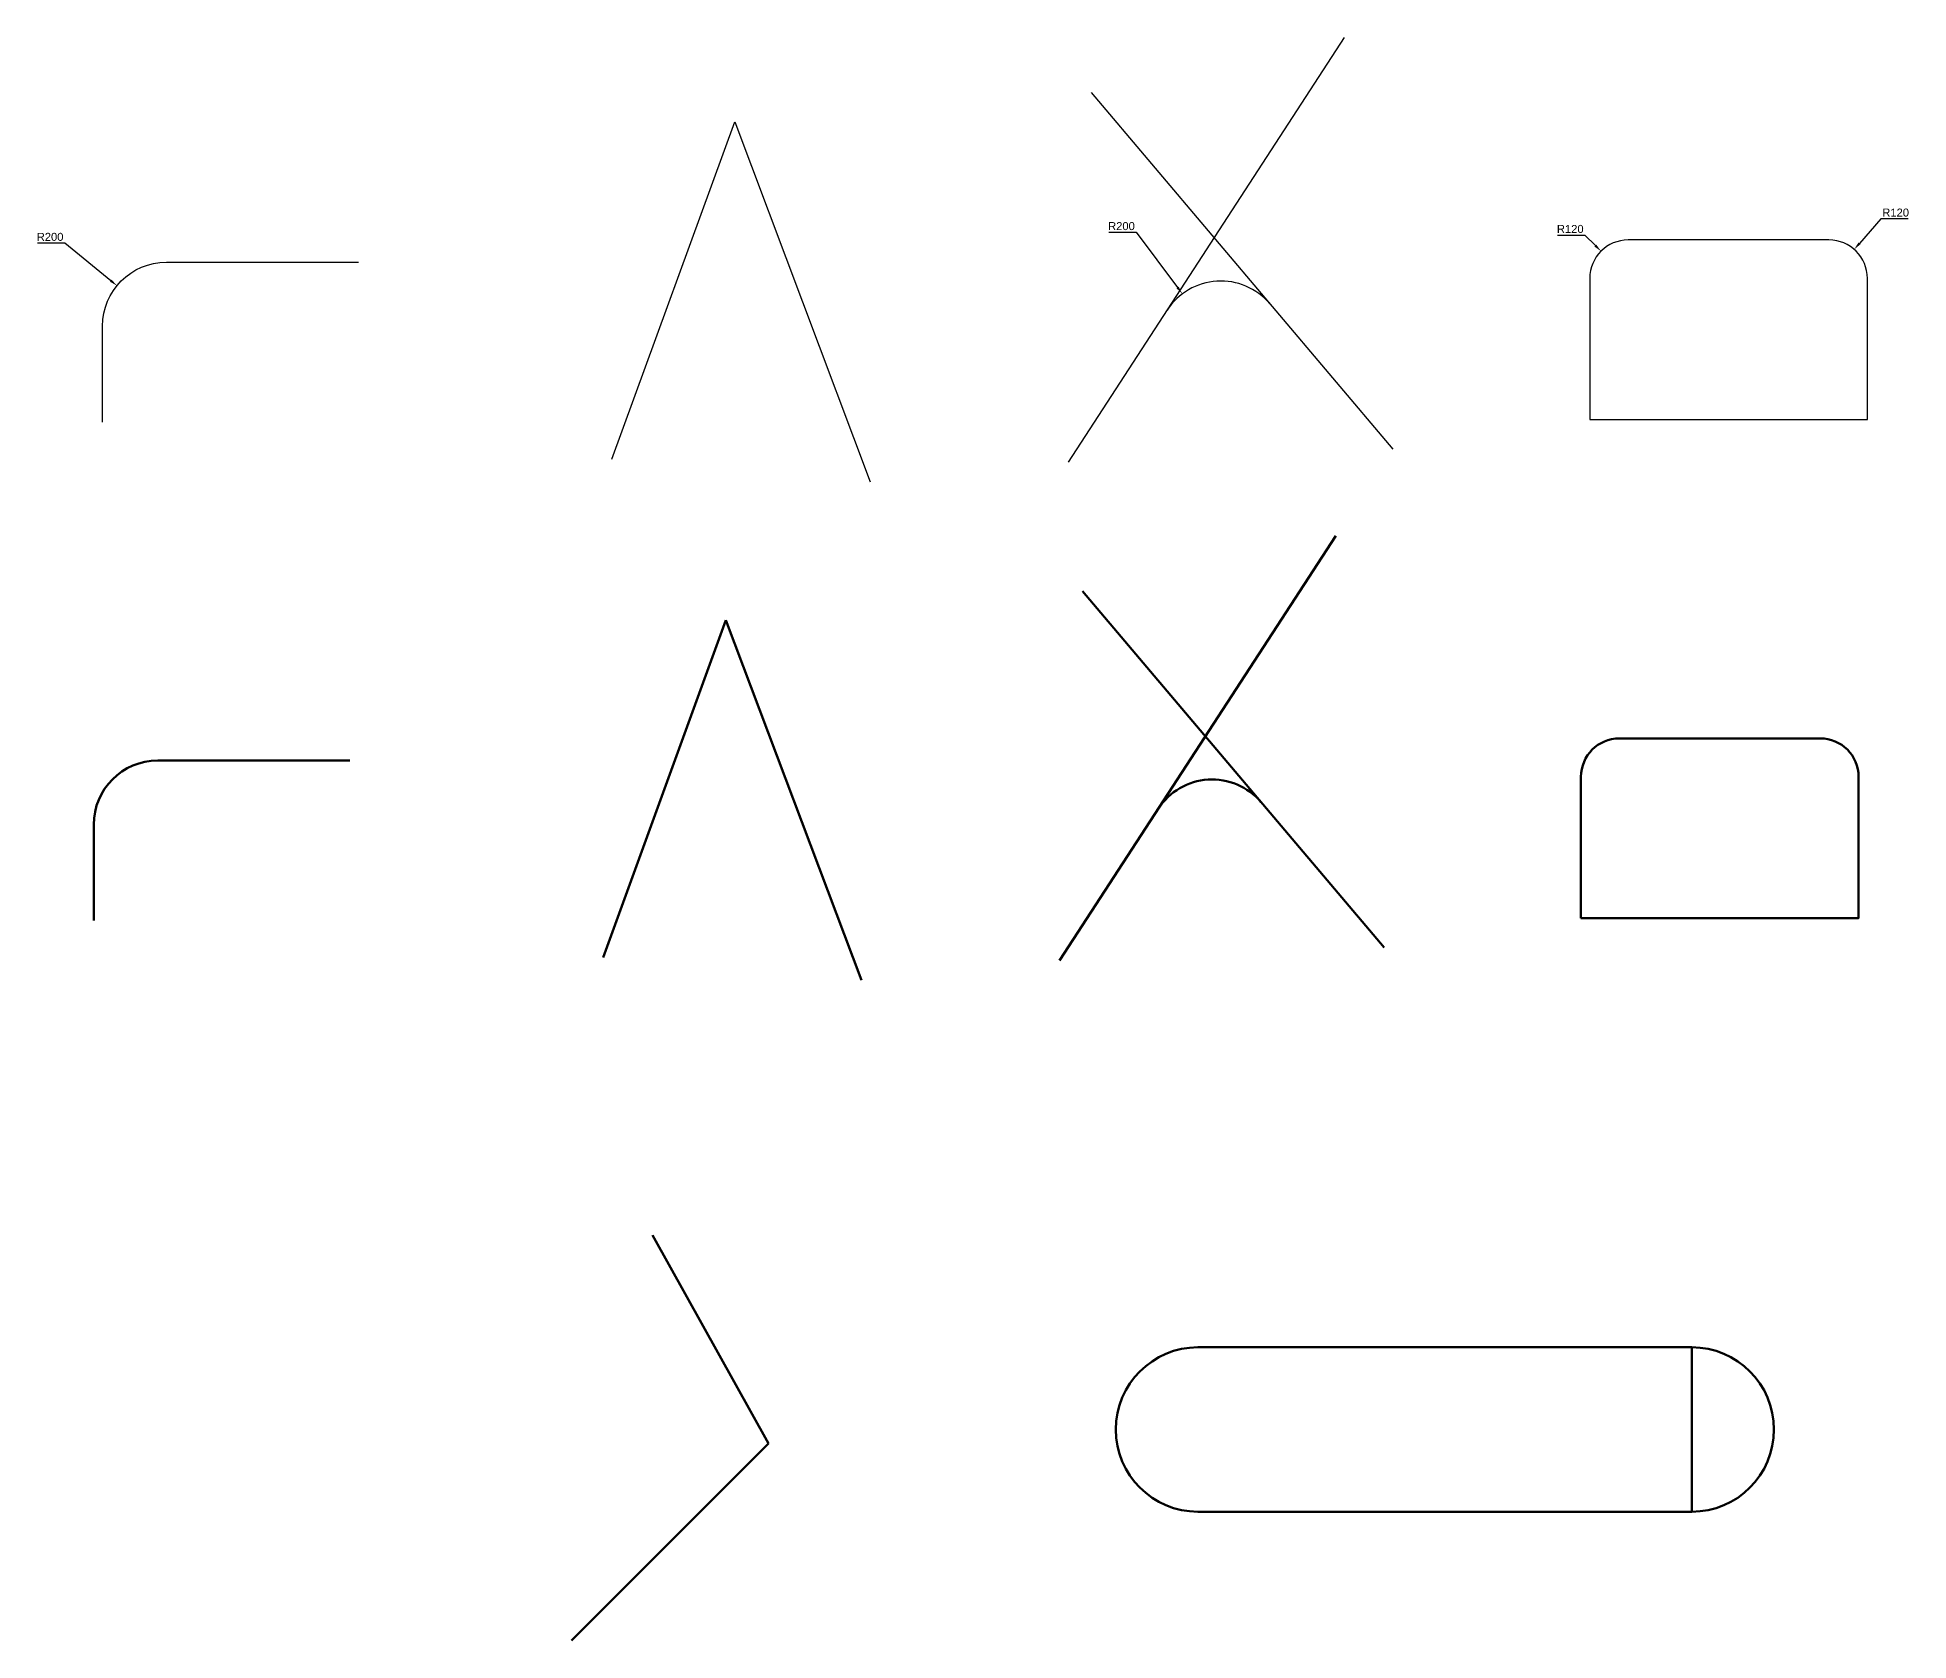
# Model space of a CAD drawing. Header units: centimetres. Extents: x 97323 to 265699, y 20741 to 39605.
# Drawn here: x 213838 to 219685, y 30043 to 35053 of the extents above; entities that cross this region are included whole.
import ezdxf

# ---------------------------------------------------------------- set-up
doc = ezdxf.new("R2010")
doc.units = ezdxf.units.CM
doc.header["$LTSCALE"] = 10
doc.header["$PDMODE"] = 35
doc.header["$PDSIZE"] = 30
for name, color, linetype, lineweight in [('01-FORT-4', 70, 'Continuous', 50), ('01-FORT-5', 133, 'Continuous', 25), ('085-COTATION', 140, 'Continuous', 5)]:
    doc.layers.add(name, color=color, linetype=linetype, lineweight=lineweight)
doc.styles.add('ARIAL-SD', font='arial.ttf')
doc.dimstyles.new('ISO-25-SD', dxfattribs={"dimscale": 10, "dimtxt": 2.5, "dimasz": 2.5, "dimexe": 1.25, "dimexo": 0.625, "dimtad": 1, "dimtoh": 1, "dimtxsty": 'ARIAL-SD', "dimcen": 0, "dimadec": 0, "dimazin": 0, "dimtfac": 1, "dimtofl": 0, "dimtmove": 0, "dimatfit": 3, "dimfxl": 1, "dimarcsym": 0})

# ---------------------------------------------------------------- blocks, each defined once
blk = doc.blocks.new('*D19')
at = {"layer": '085-COTATION', "color": 0, "lineweight": -2, "transparency": 16777216}
for p, q in [((213838.4, 34410.6), (213923.8, 34410.6)), ((213923.8, 34410.6), (214067.5, 34293))]:
    blk.add_line(p, q, dxfattribs=at)
at = {"layer": '085-COTATION', "color": 0, "transparency": 16777216}
blk.add_solid([(214070.1, 34296.2), (214064.9, 34289.8), (214086.9, 34277.2)], dxfattribs=at)
at = {"layer": 'Defpoints', "color": 0, "transparency": 16777216}
for p in [(214086.9, 34277.2), (214241.7, 34150.6)]:
    blk.add_point(p, dxfattribs=at)
at = {"layer": '085-COTATION', "color": 0, "transparency": 16777216, "insert": (213878, 34429.6), "char_height": 25, "attachment_point": 5, "style": 'ARIAL-SD'}
blk.add_mtext('R200', dxfattribs=at)
blk = doc.blocks.new('*D20')
at = {"layer": '085-COTATION', "color": 0, "lineweight": -2, "transparency": 16777216}
for p, q in [((217186.3, 34444.1), (217271.6, 34444.1)), ((217271.6, 34444.1), (217401.2, 34271.6))]:
    blk.add_line(p, q, dxfattribs=at)
at = {"layer": '085-COTATION', "color": 0, "transparency": 16777216}
blk.add_solid([(217404.5, 34274.1), (217397.9, 34269.1), (217416.2, 34251.6)], dxfattribs=at)
at = {"layer": 'Defpoints', "color": 0, "transparency": 16777216}
for p in [(217416.2, 34251.6), (217536.3, 34091.7)]:
    blk.add_point(p, dxfattribs=at)
at = {"layer": '085-COTATION', "color": 0, "transparency": 16777216, "insert": (217225.8, 34463.2), "char_height": 25, "attachment_point": 5, "style": 'ARIAL-SD'}
blk.add_mtext('R200', dxfattribs=at)
blk = doc.blocks.new('*D21')
at = {"layer": '085-COTATION', "color": 0, "lineweight": -2, "transparency": 16777216}
for p, q in [((218588.7, 34435.2), (218674, 34435.2)), ((218674, 34435.2), (218706.6, 34402.6))]:
    blk.add_line(p, q, dxfattribs=at)
at = {"layer": '085-COTATION', "color": 0, "transparency": 16777216}
blk.add_solid([(218709.5, 34405.6), (218703.6, 34399.7), (218724.2, 34384.9)], dxfattribs=at)
at = {"layer": 'Defpoints', "color": 0, "transparency": 16777216}
for p in [(218724.2, 34384.9), (218809.1, 34300.1)]:
    blk.add_point(p, dxfattribs=at)
at = {"layer": '085-COTATION', "color": 0, "transparency": 16777216, "insert": (218628.2, 34454.3), "char_height": 25, "attachment_point": 5, "style": 'ARIAL-SD'}
blk.add_mtext('R120', dxfattribs=at)
blk = doc.blocks.new('*D22')
at = {"layer": '085-COTATION', "color": 0, "lineweight": -2, "transparency": 16777216}
for p, q in [((219599.2, 34486.5), (219531.9, 34409.3)), ((219684.6, 34486.5), (219599.2, 34486.5))]:
    blk.add_line(p, q, dxfattribs=at)
at = {"layer": '085-COTATION', "color": 0, "transparency": 16777216}
blk.add_solid([(219528.8, 34412.1), (219535.1, 34406.6), (219515.5, 34390.5)], dxfattribs=at)
at = {"layer": 'Defpoints', "color": 0, "transparency": 16777216}
for p in [(219515.5, 34390.5), (219436.7, 34300.1)]:
    blk.add_point(p, dxfattribs=at)
at = {"layer": '085-COTATION', "color": 0, "transparency": 16777216, "insert": (219645, 34505.5), "char_height": 25, "attachment_point": 5, "style": 'ARIAL-SD'}
blk.add_mtext('R120', dxfattribs=at)

msp = doc.modelspace()

# ---------------------------------------------------------------- linework, layer by layer
at = {"layer": '01-FORT-4'}
for p, q in [((217032.69, 32168.168), (217895.517, 33495.324)), ((217103.565, 33322.886), (218046.513, 32208.198)), ((215605.943, 32177.406), (215990.002, 33231.732)), ((215990.002, 33231.732), (216413.303, 32106.583)), ((215759.998, 31309.385), (216122.856, 30658.474)), ((217464.942, 30959.133), (219007.855, 30959.133)), ((219007.855, 30959.133), (219007.855, 30445.211)), ((216122.856, 30658.474), (215506.892, 30042.51)), ((219007.855, 30445.211), (217464.942, 30445.211))]:
    msp.add_line(p, q, dxfattribs=at)
msp.add_lwpolyline([(218661.742, 32300.765), (219529.33, 32300.765), (219529.33, 32742.309, 0.41421356), (219409.33, 32862.309), (218781.742, 32862.309, 0.41421356), (218661.742, 32742.309)], format="xyb", close=True, dxfattribs=at)
msp.add_lwpolyline([(214014.349, 32292.834), (214014.349, 32592.834, -0.41421356), (214214.349, 32792.834), (214814.349, 32792.834)], format="xyb", dxfattribs=at)
for centre, radius, start, end in [((217509.022, 32533.909), 200, 40.2288786, 146.970777), ((217464.942, 30702.172), 256.961, 90, 270), ((219007.855, 30702.172), 256.961, 270, 90)]:
    msp.add_arc(centre, radius, start, end, dxfattribs=at)
at = {"layer": '01-FORT-5'}
for p, q in [((217060.013, 33725.915), (217922.84, 35053.07)), ((217130.888, 34880.632), (218073.835, 33765.945)), ((215633.266, 33735.153), (216017.324, 34789.479)), ((216017.324, 34789.479), (216440.626, 33664.33))]:
    msp.add_line(p, q, dxfattribs=at)
msp.add_lwpolyline([(218689.065, 33858.512), (219556.653, 33858.512), (219556.653, 34300.056, 0.41421356), (219436.653, 34420.056), (218809.065, 34420.056, 0.41421356), (218689.065, 34300.056)], format="xyb", close=True, dxfattribs=at)
msp.add_lwpolyline([(214041.671, 33850.581), (214041.671, 34150.581, -0.41421356), (214241.671, 34350.581), (214841.671, 34350.581)], format="xyb", dxfattribs=at)
msp.add_arc((217536.345, 34091.656), 200, 40.2288786, 146.970777, dxfattribs=at)

# ---------------------------------------------------------------- dimensions: what is measured, and where the dimension line sits
at = {"layer": '085-COTATION'}
for center, mpoint, picture, middle in [((219436.653, 34300.056), (219515.519, 34390.5), '*D22', (219645.022, 34486.504)), ((214241.671, 34150.581), (214086.854, 34277.197), '*D19', (213877.977, 34410.579)), ((217536.345, 34091.656), (217416.232, 34251.571), '*D20', (217225.801, 34444.144)), ((218809.065, 34300.056), (218724.242, 34384.939), '*D21', (218628.192, 34435.236))]:
    dim = msp.add_radius_dim(center=center, mpoint=mpoint, dimstyle='ISO-25-SD', dxfattribs=at)
    dim.commit()
    dim.dimension.update_dxf_attribs({"geometry": picture, "text_midpoint": middle, "dimtype": 164})

doc.saveas('drawing.dxf')
